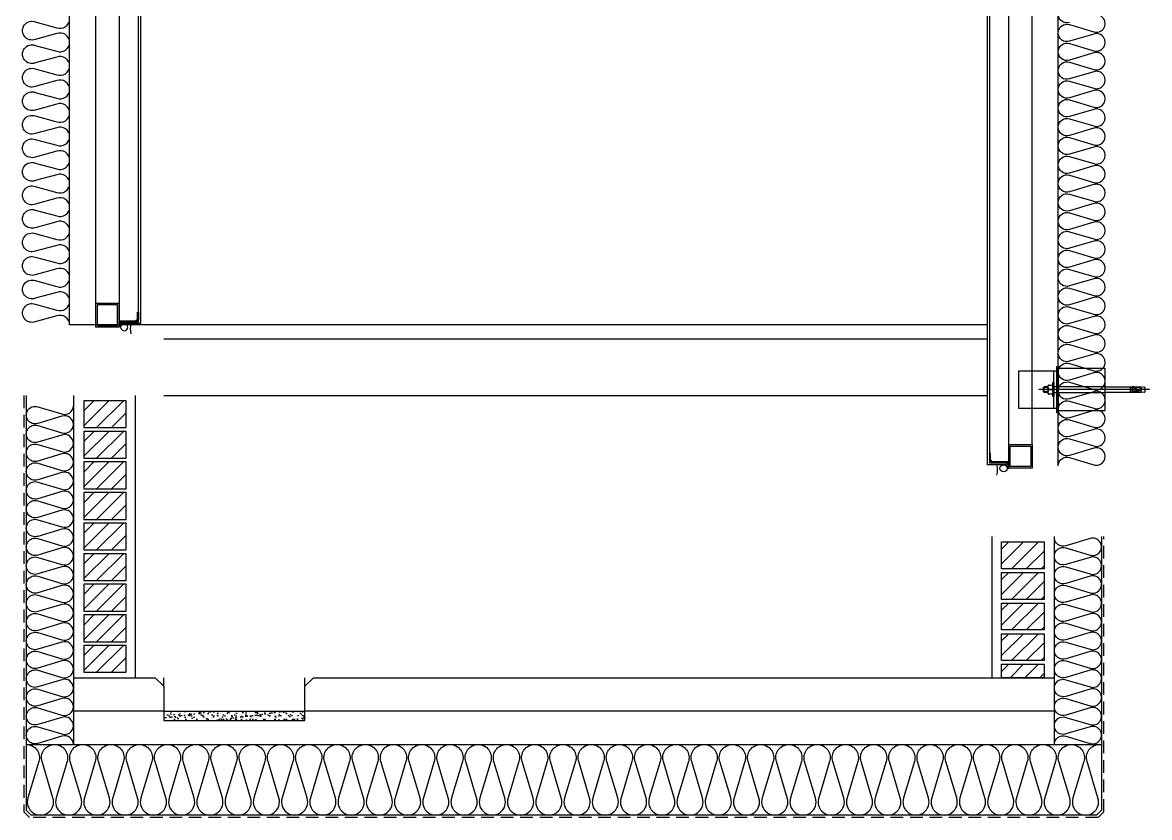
# Model space of a CAD drawing. Header units: millimetres. Extents: x -1320 to 172218, y -4077 to 50350.
# Drawn here: x 17700 to 20094, y 45203 to 46892 of the extents above; entities that cross this region are included whole.
import ezdxf

# ---------------------------------------------------------------- set-up
doc = ezdxf.new("R2010")
doc.units = ezdxf.units.MM
doc.header["$LTSCALE"] = 60
doc.linetypes.add('HID', pattern=[2.3, 1.5, -0.8])
for name, color, linetype in [('A-ELE-8', 8, 'Continuous'), ('A-ETC-8', 8, 'Continuous'), ('A-FIN', 6, 'Continuous'), ('A-FIN-8', 8, 'Continuous'), ('A-hat', 8, 'Continuous'), ('A-HAT-9', 9, 'Continuous'), ('A-HAT-WIREMESH', 9, 'g_mesh'), ('A-WALL', 3, 'Continuous'), ('A-WP', 1, 'HID'), ('INSUL', 8, 'Continuous'), ('ISL', 251, 'Continuous')]:
    doc.layers.add(name, color=color, linetype=linetype)
doc.layers.add('NOPLOT', color=191, linetype='Continuous', plot=False)
doc.styles.add('Gdim', font='')
doc.styles.get('Gdim').set_extended_font_data('Dotum')
doc.linetypes.add('g_mesh', pattern='A,10,-0.8,["X",Gdim,S=0.6,R=0,X=-0.15,Y=-0.3],-0.8', length=11.6)

# ---------------------------------------------------------------- blocks, each defined once
blk = doc.blocks.new('A$Cae507117')
at = {"layer": 'A-ETC-8'}
for points in [[(-50, 0), (-50, -50), (0, -50), (0, 0)], [(-46.8, -3.2), (-46.8, -46.8), (-3.2, -46.8), (-3.2, -3.2)]]:
    blk.add_lwpolyline(points, close=True, dxfattribs=at)
blk = doc.blocks.new('너트 M12')
for p, q in [((-9, 0), (9, 0)), ((-9.5, -9), (-9.5, -0.5)), ((9, -9.5), (-9, -9.5)), ((0, -8.3), (0, -1.2)), ((9.5, -0.5), (9.5, -9))]:
    blk.add_line(p, q)
for centre, start, end in [((-9, -0.5), 90, 180), ((-9, -9), 180, 270), ((9, -0.5), 0, 90), ((9, -9), 270, 0)]:
    blk.add_arc(centre, 0.5, start, end)
at = {"extrusion": (0, 0, -1)}
for centre, major_axis, ratio, start_param, end_param in [((-4.8, -0.9), (-4.75, 0.31), 0.185359, -0.024388, 3.141593), ((4.8, -0.9), (4.75, 0.31), 0.185108, 3.141593, 6.30754), ((-4.8, -8.6), (4.75, 0.31), 0.187111, 0, 3.166211), ((4.8, -8.6), (-4.75, 0.31), 0.185991, 3.117121, 6.283185)]:
    blk.add_ellipse(centre, major_axis=major_axis, ratio=ratio, start_param=start_param, end_param=end_param, dxfattribs=at)
blk = doc.blocks.new('A$C4fb6b26a')
at = {"layer": 'A-ETC-8'}
for p, q in [((-80, 0), (-80, -80)), ((-277.5, -40), (-42.5, -40)), ((-267.5, -35.5), (-267.5, -44.5)), ((-265.5, -34), (-266, -34)), ((-266, -46), (-265.5, -46)), ((-254.5, -35.5), (-265.5, -34)), ((-265.5, -46), (-254.5, -44.5)), ((-260.1, -34.8), (-260.1, -36.5)), ((-260.1, -43.5), (-260.1, -45.2)), ((-259.6, -37.3), (-257.8, -38.5)), ((-259.6, -42.7), (-257.8, -41.5)), ((-244.1, -33.8), (-259.1, -33.8)), ((-259.1, -46.2), (-244.1, -46.2)), ((-249.6, -39), (-256.2, -39)), ((-249.6, -41), (-256.2, -41)), ((-254.5, -35.5), (-240.5, -35.5)), ((-254.5, -44.5), (-240.5, -44.5)), ((-249.1, -38.5), (-249.1, -38)), ((-249.1, -42), (-249.1, -41.5)), ((-245.1, -42), (-245.1, -38)), ((-244.1, -33.8), (-241.1, -33.8)), ((-244.1, -46.2), (-241.1, -46.2)), ((-241.1, -33.8), (-241.1, -46.2)), ((-240.5, -46), (-240.5, -34)), ((-237.5, -34), (-240.5, -34)), ((-240.5, -46), (-237.5, -46)), ((-237.5, -46), (-237.5, -34)), ((-183.5, -34), (-237.5, -34)), ((-237.5, -46), (-183.5, -46)), ((-183.5, -34), (-74, -34)), ((-74, -46), (-183.5, -46)), ((-62.7, -44.5), (-52.5, -44.5)), ((-62.5, -34), (-54, -34)), ((-62.5, -35.5), (-52.5, -35.5)), ((-62.5, -46), (-54, -46)), ((-54, -46), (-54, -34)), ((-52.5, -35.5), (-54, -34)), ((-52.5, -44.5), (-54, -46)), ((-52.5, -44.5), (-52.5, -35.5))]:
    blk.add_line(p, q, dxfattribs=at)
for points in [[(-83.5, 4.5), (-83.5, -84.5), (-183.5, -84.5), (-183.5, 4.5)], [(-80, -80), (-74, -80), (-74, 0), (-80, 0)], [(-74, -25), (-74, -55), (-72, -55), (-72, -25)]]:
    blk.add_lwpolyline(points, close=True, dxfattribs=at)
blk.add_lwpolyline([(-80, 7.5), (-80, -87.5, -0.414214), (-81, -88.5), (-83.5, -88.5), (-83.5, 8.5), (-81, 8.5, -0.414214)], format="xyb", close=True, dxfattribs=at)
blk.add_lwpolyline([(-80, -80), (0, -80), (0, 0), (-80, 0)], dxfattribs=at)
for centre, radius, start, end in [((-266, -35.5), 1.5, 90, 180), ((-266, -44.5), 1.5, 180, 270), ((-259.1, -34.8), 1, 90, 180), ((-259.1, -36.5), 1, 180, 236.3099), ((-259.1, -43.5), 1, 123.6901, 180), ((-259.1, -45.2), 1, 180, 270), ((-256.2, -36), 3, 236.3099, 270), ((-256.2, -44), 3, 90, 123.6901), ((-249.6, -38.5), 0.5, 270, 0), ((-249.6, -41.5), 0.5, 0, 90), ((-247.1, -38), 2, 90, 180), ((-247.1, -42), 2, 180, 270), ((-247.1, -38), 2, 0, 90), ((-247.1, -42), 2, 270, 0)]:
    blk.add_arc(centre, radius, start, end, dxfattribs=at)
at = {"layer": 'A-ETC-8', "xscale": -1, "rotation": 90}
blk.add_blockref('너트 M12', (-72, -40), dxfattribs=at)
blk = doc.blocks.new('A$Cab6a45e4')
at = {"layer": 'A-HAT-9'}
h = blk.add_hatch(dxfattribs=at)
h.set_pattern_fill('AR-SAND', color=256, scale=0.3)
h.set_pattern_definition([(37.5, (-113396.389, 321984.363), (-0.4800094, 14.6823971), [0, -11.5824, 0, -12.954, 0, -12.3825]), (7.5, (-113396.389, 321984.363), (13.4856985, 21.504753), [0, -6.2484, 0, -10.4394, 0, -4.0005]), (327.5, (-113405.761, 321984.363), (23.7297711, 0.04311554), [0, -3.81, 0, -13.716, 0, -17.907]), (317.5, (-113405.761, 321984.363), (22.9066936, 6.6878797), [0, -1.905, 0, -8.9916, 0, -10.287])])
h.paths.add_polyline_path([(0, 45), (300, 45), (300, 25), (0, 25)])
at = {"layer": 'A-FIN'}
for points in [[(-18, 116), (0, 98), (0, 25), (300, 25), (300, 98), (318, 116)], [(0, 45), (300, 45)]]:
    blk.add_lwpolyline(points, dxfattribs=at)
at = {"layer": 'NOPLOT'}
for p, q in [((0, 98), (0, 116)), ((300, 98), (300, 116))]:
    blk.add_line(p, q, dxfattribs=at)

msp = doc.modelspace()

# ---------------------------------------------------------------- hatches: boundary and pattern name
at = {"layer": 'A-hat', "lineweight": -3}
h = msp.add_hatch(dxfattribs=at)
h.set_pattern_fill('ANSI31', color=256, scale=7, style=0)
h.set_pattern_definition([(45, (-65255.974, 48410.126), (-15.715448, 15.715448), [])])
h.paths.add_polyline_path([(17920, 46088.5), (17830, 46088.5), (17830, 46031.5), (17920, 46031.5)])
h = msp.add_hatch(dxfattribs=at)
h.set_pattern_fill('ANSI31', color=256, scale=7, style=0)
h.set_pattern_definition([(45, (-65255.974, 48345.126), (-15.715448, 15.715448), [])])
h.paths.add_polyline_path([(17920, 46023.5), (17830, 46023.5), (17830, 45966.5), (17920, 45966.5)])
h = msp.add_hatch(dxfattribs=at)
h.set_pattern_fill('ANSI31', color=256, scale=7, style=0)
h.set_pattern_definition([(45, (-65255.974, 48280.126), (-15.715448, 15.715448), [])])
h.paths.add_polyline_path([(17920, 45958.5), (17830, 45958.5), (17830, 45901.5), (17920, 45901.5)])
h = msp.add_hatch(dxfattribs=at)
h.set_pattern_fill('ANSI31', color=256, scale=7, style=0)
h.set_pattern_definition([(45, (-65255.974, 48215.126), (-15.715448, 15.715448), [])])
h.paths.add_polyline_path([(17920, 45893.5), (17830, 45893.5), (17830, 45836.5), (17920, 45836.5)])
h = msp.add_hatch(dxfattribs=at)
h.set_pattern_fill('ANSI31', color=256, scale=7, style=0)
h.set_pattern_definition([(45, (-65255.974, 48150.126), (-15.715448, 15.715448), [])])
h.paths.add_polyline_path([(17920, 45828.5), (17830, 45828.5), (17830, 45771.5), (17920, 45771.5)])
h = msp.add_hatch(dxfattribs=at)
h.set_pattern_fill('ANSI31', color=256, scale=7, style=0)
h.set_pattern_definition([(45, (-66549.819, 48110.117), (-15.715448, 15.715448), [])])
h.paths.add_polyline_path([(19780, 45788.5), (19870, 45788.5), (19870, 45731.5), (19780, 45731.5)])
h = msp.add_hatch(dxfattribs=at)
h.set_pattern_fill('ANSI31', color=256, scale=7, style=0)
h.set_pattern_definition([(45, (-65255.974, 48085.126), (-15.715448, 15.715448), [])])
h.paths.add_polyline_path([(17920, 45763.5), (17830, 45763.5), (17830, 45706.5), (17920, 45706.5)])
h = msp.add_hatch(dxfattribs=at)
h.set_pattern_fill('ANSI31', color=256, scale=7, style=0)
h.set_pattern_definition([(45, (-66549.819, 48045.117), (-15.715448, 15.715448), [])])
h.paths.add_polyline_path([(19780, 45723.5), (19870, 45723.5), (19870, 45666.5), (19780, 45666.5)])
h = msp.add_hatch(dxfattribs=at)
h.set_pattern_fill('ANSI31', color=256, scale=7, style=0)
h.set_pattern_definition([(45, (-65255.974, 48020.126), (-15.715448, 15.715448), [])])
h.paths.add_polyline_path([(17920, 45698.5), (17830, 45698.5), (17830, 45641.5), (17920, 45641.5)])
h = msp.add_hatch(dxfattribs=at)
h.set_pattern_fill('ANSI31', color=256, scale=7, style=0)
h.set_pattern_definition([(45, (-66549.819, 47980.117), (-15.715448, 15.715448), [])])
h.paths.add_polyline_path([(19780, 45658.5), (19870, 45658.5), (19870, 45601.5), (19780, 45601.5)])
h = msp.add_hatch(dxfattribs=at)
h.set_pattern_fill('ANSI31', color=256, scale=7, style=0)
h.set_pattern_definition([(45, (-65255.974, 47955.126), (-15.715448, 15.715448), [])])
h.paths.add_polyline_path([(17920, 45633.5), (17830, 45633.5), (17830, 45576.5), (17920, 45576.5)])
h = msp.add_hatch(dxfattribs=at)
h.set_pattern_fill('ANSI31', color=256, scale=7, style=0)
h.set_pattern_definition([(45, (-66549.819, 47915.117), (-15.715448, 15.715448), [])])
h.paths.add_polyline_path([(19780, 45593.5), (19870, 45593.5), (19870, 45536.5), (19780, 45536.5)])
h = msp.add_hatch(dxfattribs=at)
h.set_pattern_fill('ANSI31', color=256, scale=7, style=0)
h.set_pattern_definition([(45, (-65255.974, 47890.126), (-15.715448, 15.715448), [])])
h.paths.add_polyline_path([(17920, 45568.5), (17830, 45568.5), (17830, 45511.5), (17920, 45511.5)])
h = msp.add_hatch(dxfattribs=at)
h.set_pattern_fill('ANSI31', color=256, scale=7, style=0)
h.set_pattern_definition([(45, (-66549.819, 47850.117), (-15.715448, 15.715448), [])])
h.paths.add_polyline_path([(19780, 45528.5), (19870, 45528.5), (19870, 45500), (19780, 45500)])

# ---------------------------------------------------------------- linework, layer by layer
at = {"layer": 'A-ELE-8'}
for p, q in [((19750, 46250), (17800, 46250)), ((18000, 46220), (19750, 46220)), ((18000, 46100), (19750, 46100))]:
    msp.add_line(p, q, dxfattribs=at)
at = {"layer": 'A-ETC-8'}
for p, q in [((17855, 50209.7, 0), (17855, 46252.4, 0)), ((17905, 50209.7, 0), (17905, 46252.4, 0)), ((19795, 45995.4, 0), (19795, 48050, 0)), ((19845, 45995.4, 0), (19845, 48050, 0))]:
    msp.add_line(p, q, dxfattribs=at)
at = {"layer": 'A-ETC-8', "elevation": 0}
for points in [[(17942, 46256.4), (17907, 46256.4), (17907, 46245.4), (17905, 46245.4), (17905, 46258.4), (17940.3, 46258.4, -0.226541), (17944, 46262), (17944, 46276.7), (17946, 46276.7), (17946, 46260.4, 0.414214)], [(19758, 45956.4), (19793, 45956.4), (19793, 45945.4), (19795, 45945.4), (19795, 45958.4), (19759.7, 45958.4, 0.226541), (19756, 45962), (19756, 45976.7), (19754, 45976.7), (19754, 45960.4, -0.414214)]]:
    msp.add_lwpolyline(points, format="xyb", close=True, dxfattribs=at)
at = {"layer": 'A-ETC-8'}
for centre, start, end in [((17974.3, 46241.4, 0), 166.1348, 193.8652), ((19725.7, 45941.4, 0), 346.1348, 13.8652)]:
    msp.add_arc(centre, 45.6, start, end, dxfattribs=at)
at = {"layer": 'A-ETC-8', "extrusion": (0, 0, -1)}
msp.add_ellipse((17916, 46244.9, 0), major_axis=(-7.59, 0), ratio=0.987937, dxfattribs=at)
at = {"layer": 'A-ETC-8'}
msp.add_ellipse((19784, 45944.9, 0), major_axis=(7.59, 0), ratio=0.987937, dxfattribs=at)
at = {"layer": 'A-FIN'}
for p, q in [((17940, 45500), (17940, 46100)), ((19760, 45500, 0), (19760, 45800, 0)), ((17808, 45500, 0), (17982, 45500, 0)), ((17808, 45500), (17982, 45500)), ((18318, 45500, 0), (19892, 45500, 0))]:
    msp.add_line(p, q, dxfattribs=at)
at = {"layer": 'A-FIN', "elevation": 0}
msp.add_lwpolyline([(17909, 50231), (17909, 50235), (17950, 50235), (17950.3, 46252.4), (17905, 46252.4), (17905, 46256.4), (17946.3, 46256.4), (17946, 50231), (17909, 50231)], close=True, dxfattribs=at)
for points in [[(19750, 45952.4), (19750, 48070.5)], [(19754, 48066.5), (19754, 45956.4)], [(19754, 45956.4), (19791, 45956.4), (19791, 45956.4), (19791, 45952.4), (19750, 45952.4)]]:
    msp.add_lwpolyline(points, dxfattribs=at)
at = {"layer": 'A-FIN-8'}
for p, q in [((17708, 46100), (17708, 45218.2)), ((19992, 45800, 0), (19992, 45218.2)), ((19992, 45800, 0), (19992, 45218.2)), ((17718.2, 45208), (17708, 45218.2)), ((19981.8, 45208, 0), (17718.2, 45208)), ((19981.8, 45208), (19992, 45218.2))]:
    msp.add_line(p, q, dxfattribs=at)
at = {"layer": 'A-HAT-WIREMESH', "ltscale": 0.6}
for p, q in [((18000, 45429, 0), (17808, 45429, 0)), ((19892, 45429, 0), (18300, 45429, 0))]:
    msp.add_line(p, q, dxfattribs=at)
at = {"layer": 'A-WALL', "elevation": 0}
for points in [[(17830, 46088.5), (17830, 46031.5), (17920, 46031.5), (17920, 46088.5)], [(17830, 46023.5), (17830, 45966.5), (17920, 45966.5), (17920, 46023.5)], [(17830, 45958.5), (17830, 45901.5), (17920, 45901.5), (17920, 45958.5)], [(17830, 45893.5), (17830, 45836.5), (17920, 45836.5), (17920, 45893.5)], [(17830, 45828.5), (17830, 45771.5), (17920, 45771.5), (17920, 45828.5)], [(19870, 45788.5), (19870, 45731.5), (19780, 45731.5), (19780, 45788.5)], [(17830, 45763.5), (17830, 45706.5), (17920, 45706.5), (17920, 45763.5)], [(19870, 45723.5), (19870, 45666.5), (19780, 45666.5), (19780, 45723.5)], [(17830, 45698.5), (17830, 45641.5), (17920, 45641.5), (17920, 45698.5)], [(19870, 45658.5), (19870, 45601.5), (19780, 45601.5), (19780, 45658.5)], [(17830, 45633.5), (17830, 45576.5), (17920, 45576.5), (17920, 45633.5)], [(19870, 45593.5), (19870, 45536.5), (19780, 45536.5), (19780, 45593.5)], [(17830, 45568.5), (17830, 45511.5), (17920, 45511.5), (17920, 45568.5)], [(19870, 45528.5), (19870, 45500), (19780, 45500), (19780, 45528.5)]]:
    msp.add_lwpolyline(points, close=True, dxfattribs=at)
at = {"layer": 'A-WP', "ltscale": 0.3}
for p, q in [((17703, 46100), (17703, 45215.1)), ((19997, 45215.1), (19997, 45800, 0)), ((17715.1, 45203), (17703, 45215.1)), ((19984.9, 45203), (17715.1, 45203)), ((19984.9, 45203), (19997, 45215.1))]:
    msp.add_line(p, q, dxfattribs=at)
at = {"layer": 'INSUL'}
for p, q in [((17800, 46252.4), (17800, 50200)), ((19900, 45950), (19900, 48100.5, 0)), ((17808, 46100), (17808, 45358)), ((19892, 45358, 0), (19892, 45800)), ((17708, 45358), (19992, 45358))]:
    msp.add_line(p, q, dxfattribs=at)
at = {"layer": 'ISL', "elevation": 0}
for points in [[(17800, 46250, 0.524856), (17772.9, 46268.7), (17727.1, 46256.3, -1.449198), (17727.1, 46293.7), (17772.9, 46281.3, 0.524856), (17800, 46300, 0.524856), (17772.9, 46318.7), (17727.1, 46306.3, -1.449198), (17727.1, 46343.7), (17772.9, 46331.3, 0.524856), (17800, 46350, 0.524856), (17772.9, 46368.7), (17727.1, 46356.3, -1.449198), (17727.1, 46393.7), (17772.9, 46381.3, 0.524856), (17800, 46400, 0.524856), (17772.9, 46418.7), (17727.1, 46406.3, -1.449198), (17727.1, 46443.7), (17772.9, 46431.3, 0.524856), (17800, 46450, 0.524856), (17772.9, 46468.7), (17727.1, 46456.3, -1.449198), (17727.1, 46493.7), (17772.9, 46481.3, 0.524856), (17800, 46500, 0.524856), (17772.9, 46518.7), (17727.1, 46506.3, -1.449198), (17727.1, 46543.7), (17772.9, 46531.3, 0.524856), (17800, 46550, 0.524856), (17772.9, 46568.7), (17727.1, 46556.3, -1.449198), (17727.1, 46593.7), (17772.9, 46581.3, 0.524856), (17800, 46600, 0.524856), (17772.9, 46618.7), (17727.1, 46606.3, -1.449198), (17727.1, 46643.7), (17772.9, 46631.3, 0.524856), (17800, 46650, 0.524856), (17772.9, 46668.7), (17727.1, 46656.3, -1.449198), (17727.1, 46693.7), (17772.9, 46681.3, 0.524856), (17800, 46700, 0.524856), (17772.9, 46718.7), (17727.1, 46706.3, -1.449198), (17727.1, 46743.7), (17772.9, 46731.3, 0.524856), (17800, 46750, 0.524856), (17772.9, 46768.7), (17727.1, 46756.3, -1.449198), (17727.1, 46793.7), (17772.9, 46781.3, 0.524856), (17800, 46800, 0.524856), (17772.9, 46818.7), (17727.1, 46806.3, -1.449198), (17727.1, 46843.7), (17772.9, 46831.3, 0.524856), (17800, 46850, 0.524856), (17772.9, 46868.7), (17727.1, 46856.3, -1.449198), (17727.1, 46893.7), (17772.9, 46881.3, 0.524856), (17800, 46900, 0.524856)], [(19924.2, 46892.4, -0.509267), (19900, 46910, -0.509267)], [(19900, 45950, -0.509267), (19924.2, 45967.7), (19975.8, 45952.4, 1.372593), (19975.8, 45987.7), (19924.2, 45972.4, -0.509267), (19900, 45990, -0.509267), (19924.2, 46007.7), (19975.8, 45992.4, 1.372593), (19975.8, 46027.7), (19924.2, 46012.4, -0.509267), (19900, 46030, -0.509267), (19924.2, 46047.7), (19975.8, 46032.4, 1.372593), (19975.8, 46067.7), (19924.2, 46052.4, -0.509267), (19900, 46070, -0.509267), (19924.2, 46087.7), (19975.8, 46072.4, 1.372593), (19975.8, 46107.7), (19924.2, 46092.4, -0.509267), (19900, 46110, -0.509267), (19924.2, 46127.7), (19975.8, 46112.4, 1.372593), (19975.8, 46147.7), (19924.2, 46132.4, -0.509267), (19900, 46150, -0.509267), (19924.2, 46167.7), (19975.8, 46152.4, 1.372593), (19975.8, 46187.7), (19924.2, 46172.4, -0.509267), (19900, 46190, -0.509267), (19924.2, 46207.7), (19975.8, 46192.4, 1.372593), (19975.8, 46227.7), (19924.2, 46212.4, -0.509267), (19900, 46230, -0.509267), (19924.2, 46247.7), (19975.8, 46232.4, 1.372593), (19975.8, 46267.7), (19924.2, 46252.4, -0.509267), (19900, 46270, -0.509267), (19924.2, 46287.7), (19975.8, 46272.4, 1.372593), (19975.8, 46307.7), (19924.2, 46292.4, -0.509267), (19900, 46310, -0.509267), (19924.2, 46327.7), (19975.8, 46312.4, 1.372593), (19975.8, 46347.7), (19924.2, 46332.4, -0.509267), (19900, 46350, -0.509267), (19924.2, 46367.7), (19975.8, 46352.4, 1.372593), (19975.8, 46387.7), (19924.2, 46372.4, -0.509267), (19900, 46390, -0.509267), (19924.2, 46407.7), (19975.8, 46392.4, 1.372593), (19975.8, 46427.7), (19924.2, 46412.4, -0.509267), (19900, 46430, -0.509267), (19924.2, 46447.7), (19975.8, 46432.4, 1.372593), (19975.8, 46467.7), (19924.2, 46452.4, -0.509267), (19900, 46470, -0.509267), (19924.2, 46487.7), (19975.8, 46472.4, 1.372593), (19975.8, 46507.7), (19924.2, 46492.4, -0.509267), (19900, 46510, -0.509267), (19924.2, 46527.7), (19975.8, 46512.4, 1.372593), (19975.8, 46547.7), (19924.2, 46532.4, -0.509267), (19900, 46550, -0.509267), (19924.2, 46567.7), (19975.8, 46552.4, 1.372593), (19975.8, 46587.7), (19924.2, 46572.4, -0.509267), (19900, 46590, -0.509267), (19924.2, 46607.7), (19975.8, 46592.4, 1.372593), (19975.8, 46627.7), (19924.2, 46612.4, -0.509267), (19900, 46630, -0.509267), (19924.2, 46647.7), (19975.8, 46632.4, 1.372593), (19975.8, 46667.7), (19924.2, 46652.4, -0.509267), (19900, 46670, -0.509267), (19924.2, 46687.7), (19975.8, 46672.4, 1.372593), (19975.8, 46707.7), (19924.2, 46692.4, -0.509267), (19900, 46710, -0.509267), (19924.2, 46727.7), (19975.8, 46712.4, 1.372593), (19975.8, 46747.7), (19924.2, 46732.4, -0.509267), (19900, 46750, -0.509267), (19924.2, 46767.7), (19975.8, 46752.4, 1.372593), (19975.8, 46787.7), (19924.2, 46772.4, -0.509267), (19900, 46790, -0.509267), (19924.2, 46807.7), (19975.8, 46792.4, 1.372593), (19975.8, 46827.7), (19924.2, 46812.4, -0.509267), (19900, 46830, -0.509267), (19924.2, 46847.7), (19975.8, 46832.4, 1.372593), (19975.8, 46867.7), (19924.2, 46852.4, -0.509267), (19900, 46870, -0.509267), (19924.2, 46887.7), (19975.8, 46872.4, 1.372593), (19975.8, 46907.7)], [(17808, 45358, 0.509267), (17783.8, 45375.7), (17732.2, 45360.4, -1.372593), (17732.2, 45395.7), (17783.8, 45380.4, 0.509267), (17808, 45398, 0.509267), (17783.8, 45415.7), (17732.2, 45400.4, -1.372593), (17732.2, 45435.7), (17783.8, 45420.4, 0.509267), (17808, 45438, 0.509267), (17783.8, 45455.7), (17732.2, 45440.4, -1.372593), (17732.2, 45475.7), (17783.8, 45460.4, 0.509267), (17808, 45478, 0.509267), (17783.8, 45495.7), (17732.2, 45480.4, -1.372593), (17732.2, 45515.7), (17783.8, 45500.4, 0.509267), (17808, 45518, 0.509267), (17783.8, 45535.7), (17732.2, 45520.4, -1.372593), (17732.2, 45555.7), (17783.8, 45540.4, 0.509267), (17808, 45558, 0.509267), (17783.8, 45575.7), (17732.2, 45560.4, -1.372593), (17732.2, 45595.7), (17783.8, 45580.4, 0.509267), (17808, 45598, 0.509267), (17783.8, 45615.7), (17732.2, 45600.4, -1.372593), (17732.2, 45635.7), (17783.8, 45620.4, 0.509267), (17808, 45638, 0.509267), (17783.8, 45655.7), (17732.2, 45640.4, -1.372593), (17732.2, 45675.7), (17783.8, 45660.4, 0.509267), (17808, 45678, 0.509267), (17783.8, 45695.7), (17732.2, 45680.4, -1.372593), (17732.2, 45715.7), (17783.8, 45700.4, 0.509267), (17808, 45718, 0.509267), (17783.8, 45735.7), (17732.2, 45720.4, -1.372593), (17732.2, 45755.7), (17783.8, 45740.4, 0.509267), (17808, 45758, 0.509267), (17783.8, 45775.7), (17732.2, 45760.4, -1.372593), (17732.2, 45795.7), (17783.8, 45780.4, 0.509267), (17808, 45798, 0.509267), (17783.8, 45815.7), (17732.2, 45800.4, -1.372593), (17732.2, 45835.7), (17783.8, 45820.4, 0.509267), (17808, 45838, 0.509267), (17783.8, 45855.7), (17732.2, 45840.4, -1.372593), (17732.2, 45875.7), (17783.8, 45860.4, 0.509267), (17808, 45878, 0.509267), (17783.8, 45895.7), (17732.2, 45880.4, -1.372593), (17732.2, 45915.7), (17783.8, 45900.4, 0.509267), (17808, 45918, 0.509267), (17783.8, 45935.7), (17732.2, 45920.4, -1.372593), (17732.2, 45955.7), (17783.8, 45940.4, 0.509267), (17808, 45958, 0.509267), (17783.8, 45975.7), (17732.2, 45960.4, -1.372593), (17732.2, 45995.7), (17783.8, 45980.4, 0.509267), (17808, 45998, 0.509267), (17783.8, 46015.7), (17732.2, 46000.4, -1.372593), (17732.2, 46035.7), (17783.8, 46020.4, 0.509267), (17808, 46038, 0.509267), (17783.8, 46055.7), (17732.2, 46040.4, -1.372593), (17732.2, 46075.7), (17783.8, 46060.4, 0.509267), (17808, 46078)], [(19892, 45358, -0.509267), (19916.2, 45375.7), (19967.8, 45360.4, 1.372593), (19967.8, 45395.7), (19916.2, 45380.4, -0.509267), (19892, 45398, -0.509267), (19916.2, 45415.7), (19967.8, 45400.4, 1.372593), (19967.8, 45435.7), (19916.2, 45420.4, -0.509267), (19892, 45438, -0.509267), (19916.2, 45455.7), (19967.8, 45440.4, 1.372593), (19967.8, 45475.7), (19916.2, 45460.4, -0.509267), (19892, 45478, -0.509267), (19916.2, 45495.7), (19967.8, 45480.4, 1.372593), (19967.8, 45515.7), (19916.2, 45500.4, -0.509267), (19892, 45518, -0.509267), (19916.2, 45535.7), (19967.8, 45520.4, 1.372593), (19967.8, 45555.7), (19916.2, 45540.4, -0.509267), (19892, 45558, -0.509267), (19916.2, 45575.7), (19967.8, 45560.4, 1.372593), (19967.8, 45595.7), (19916.2, 45580.4, -0.509267), (19892, 45598, -0.509267), (19916.2, 45615.7), (19967.8, 45600.4, 1.372593), (19967.8, 45635.7), (19916.2, 45620.4, -0.509267), (19892, 45638, -0.509267), (19916.2, 45655.7), (19967.8, 45640.4, 1.372593), (19967.8, 45675.7), (19916.2, 45660.4, -0.509267), (19892, 45678, -0.509267), (19916.2, 45695.7), (19967.8, 45680.4, 1.372593), (19967.8, 45715.7), (19916.2, 45700.4, -0.509267), (19892, 45718, -0.509267), (19916.2, 45735.7), (19967.8, 45720.4, 1.372593), (19967.8, 45755.7), (19916.2, 45740.4, -0.509267), (19892, 45758, -0.509267), (19916.2, 45775.7), (19967.8, 45760.4, 1.372593), (19967.8, 45795.7), (19916.2, 45780.4, -0.509267), (19892, 45798)], [(17708, 45358, -0.509267), (17734.5, 45321.6), (17711.5, 45244.4, 1.372593), (17764.5, 45244.4), (17741.5, 45321.6, -0.509267), (17768, 45358, -0.509267), (17794.5, 45321.6), (17771.5, 45244.4, 1.372593), (17824.5, 45244.4), (17801.5, 45321.6, -0.509267), (17828, 45358, -0.509267), (17854.5, 45321.6), (17831.5, 45244.4, 1.372593), (17884.5, 45244.4), (17861.5, 45321.6, -0.509267), (17888, 45358, -0.509267), (17914.5, 45321.6), (17891.5, 45244.4, 1.372593), (17944.5, 45244.4), (17921.5, 45321.6, -0.509267), (17948, 45358, -0.509267), (17974.5, 45321.6), (17951.5, 45244.4, 1.372593), (18004.5, 45244.4), (17981.5, 45321.6, -0.509267), (18008, 45358, -0.509267), (18034.5, 45321.6), (18011.5, 45244.4, 1.372593), (18064.5, 45244.4), (18041.5, 45321.6, -0.509267), (18068, 45358, -0.509267), (18094.5, 45321.6), (18071.5, 45244.4, 1.372593), (18124.5, 45244.4), (18101.5, 45321.6, -0.509267), (18128, 45358, -0.509267), (18154.5, 45321.6), (18131.5, 45244.4, 1.372593), (18184.5, 45244.4), (18161.5, 45321.6, -0.509267), (18188, 45358, -0.509267), (18214.5, 45321.6), (18191.5, 45244.4, 1.372593), (18244.5, 45244.4), (18221.5, 45321.6, -0.509267), (18248, 45358, -0.509267), (18274.5, 45321.6), (18251.5, 45244.4, 1.372593), (18304.5, 45244.4), (18281.5, 45321.6, -0.509267), (18308, 45358, -0.509267), (18334.5, 45321.6), (18311.5, 45244.4, 1.372593), (18364.5, 45244.4), (18341.5, 45321.6, -0.509267), (18368, 45358, -0.509267), (18394.5, 45321.6), (18371.5, 45244.4, 1.372593), (18424.5, 45244.4), (18401.5, 45321.6, -0.509267), (18428, 45358, -0.509267), (18454.5, 45321.6), (18431.5, 45244.4, 1.372593), (18484.5, 45244.4), (18461.5, 45321.6, -0.509267), (18488, 45358, -0.509267), (18514.5, 45321.6), (18491.5, 45244.4, 1.372593), (18544.5, 45244.4), (18521.5, 45321.6, -0.509267), (18548, 45358, -0.509267), (18574.5, 45321.6), (18551.5, 45244.4, 1.372593), (18604.5, 45244.4), (18581.5, 45321.6, -0.509267), (18608, 45358, -0.509267), (18634.5, 45321.6), (18611.5, 45244.4, 1.372593), (18664.5, 45244.4), (18641.5, 45321.6, -0.509267), (18668, 45358, -0.509267), (18694.5, 45321.6), (18671.5, 45244.4, 1.372593), (18724.5, 45244.4), (18701.5, 45321.6, -0.509267), (18728, 45358, -0.509267), (18754.5, 45321.6), (18731.5, 45244.4, 1.372593), (18784.5, 45244.4), (18761.5, 45321.6, -0.509267), (18788, 45358, -0.509267), (18814.5, 45321.6), (18791.5, 45244.4, 1.372593), (18844.5, 45244.4), (18821.5, 45321.6, -0.509267), (18848, 45358, -0.509267), (18874.5, 45321.6), (18851.5, 45244.4, 1.372593), (18904.5, 45244.4), (18881.5, 45321.6, -0.509267), (18908, 45358, -0.509267), (18934.5, 45321.6), (18911.5, 45244.4, 1.372593), (18964.5, 45244.4), (18941.5, 45321.6, -0.509267), (18968, 45358, -0.509267), (18994.5, 45321.6), (18971.5, 45244.4, 1.372593), (19024.5, 45244.4), (19001.5, 45321.6, -0.509267), (19028, 45358, -0.509267), (19054.5, 45321.6), (19031.5, 45244.4, 1.372593), (19084.5, 45244.4), (19061.5, 45321.6, -0.509267), (19088, 45358, -0.509267), (19114.5, 45321.6), (19091.5, 45244.4, 1.372593), (19144.5, 45244.4), (19121.5, 45321.6, -0.509267), (19148, 45358, -0.509267), (19174.5, 45321.6), (19151.5, 45244.4, 1.372593), (19204.5, 45244.4), (19181.5, 45321.6, -0.509267), (19208, 45358, -0.509267), (19234.5, 45321.6), (19211.5, 45244.4, 1.372593), (19264.5, 45244.4), (19241.5, 45321.6, -0.509267), (19268, 45358, -0.509267), (19294.5, 45321.6), (19271.5, 45244.4, 1.372593), (19324.5, 45244.4), (19301.5, 45321.6, -0.509267), (19328, 45358, -0.509267), (19354.5, 45321.6), (19331.5, 45244.4, 1.372593), (19384.5, 45244.4), (19361.5, 45321.6, -0.509267), (19388, 45358, -0.509267), (19414.5, 45321.6), (19391.5, 45244.4, 1.372593), (19444.5, 45244.4), (19421.5, 45321.6, -0.509267), (19448, 45358, -0.509267), (19474.5, 45321.6), (19451.5, 45244.4, 1.372593), (19504.5, 45244.4), (19481.5, 45321.6, -0.509267), (19508, 45358, -0.509267), (19534.5, 45321.6), (19511.5, 45244.4, 1.372593), (19564.5, 45244.4), (19541.5, 45321.6, -0.509267), (19568, 45358, -0.509267), (19594.5, 45321.6), (19571.5, 45244.4, 1.372593), (19624.5, 45244.4), (19601.5, 45321.6, -0.509267), (19628, 45358, -0.509267), (19654.5, 45321.6), (19631.5, 45244.4, 1.372593), (19684.5, 45244.4), (19661.5, 45321.6, -0.509267), (19688, 45358, -0.509267), (19714.5, 45321.6), (19691.5, 45244.4, 1.372593), (19744.5, 45244.4), (19721.5, 45321.6, -0.509267), (19748, 45358, -0.509267), (19774.5, 45321.6), (19751.5, 45244.4, 1.372593), (19804.5, 45244.4), (19781.5, 45321.6, -0.509267), (19808, 45358, -0.509267), (19834.5, 45321.6), (19811.5, 45244.4, 1.372593), (19864.5, 45244.4), (19841.5, 45321.6, -0.509267), (19868, 45358, -0.509267), (19894.5, 45321.6), (19871.5, 45244.4, 1.372593), (19924.5, 45244.4), (19901.5, 45321.6, -0.509267), (19928, 45358, -0.509267), (19954.5, 45321.6), (19931.5, 45244.4, 1.372593), (19984.5, 45244.4), (19961.5, 45321.6, -0.509267), (19988, 45358)]]:
    msp.add_lwpolyline(points, format="xyb", dxfattribs=at)

# ---------------------------------------------------------------- block references
at = {"layer": 'A-ETC-8', "rotation": 180}
msp.add_blockref('A$Cae507117', (17855, 46245.4), dxfattribs=at)
at = {"layer": 'A-ETC-8', "xscale": -1}
msp.add_blockref('A$C4fb6b26a', (19816.5, 46152.2, 0), dxfattribs=at)
at = {"layer": 'A-ETC-8', "xscale": -1, "rotation": 180}
msp.add_blockref('A$Cae507117', (19845, 45945.4, 0), dxfattribs=at)
at = {"layer": 'A-FIN'}
msp.add_blockref('A$Cab6a45e4', (18000, 45384, 0), dxfattribs=at)

doc.saveas('drawing.dxf')
